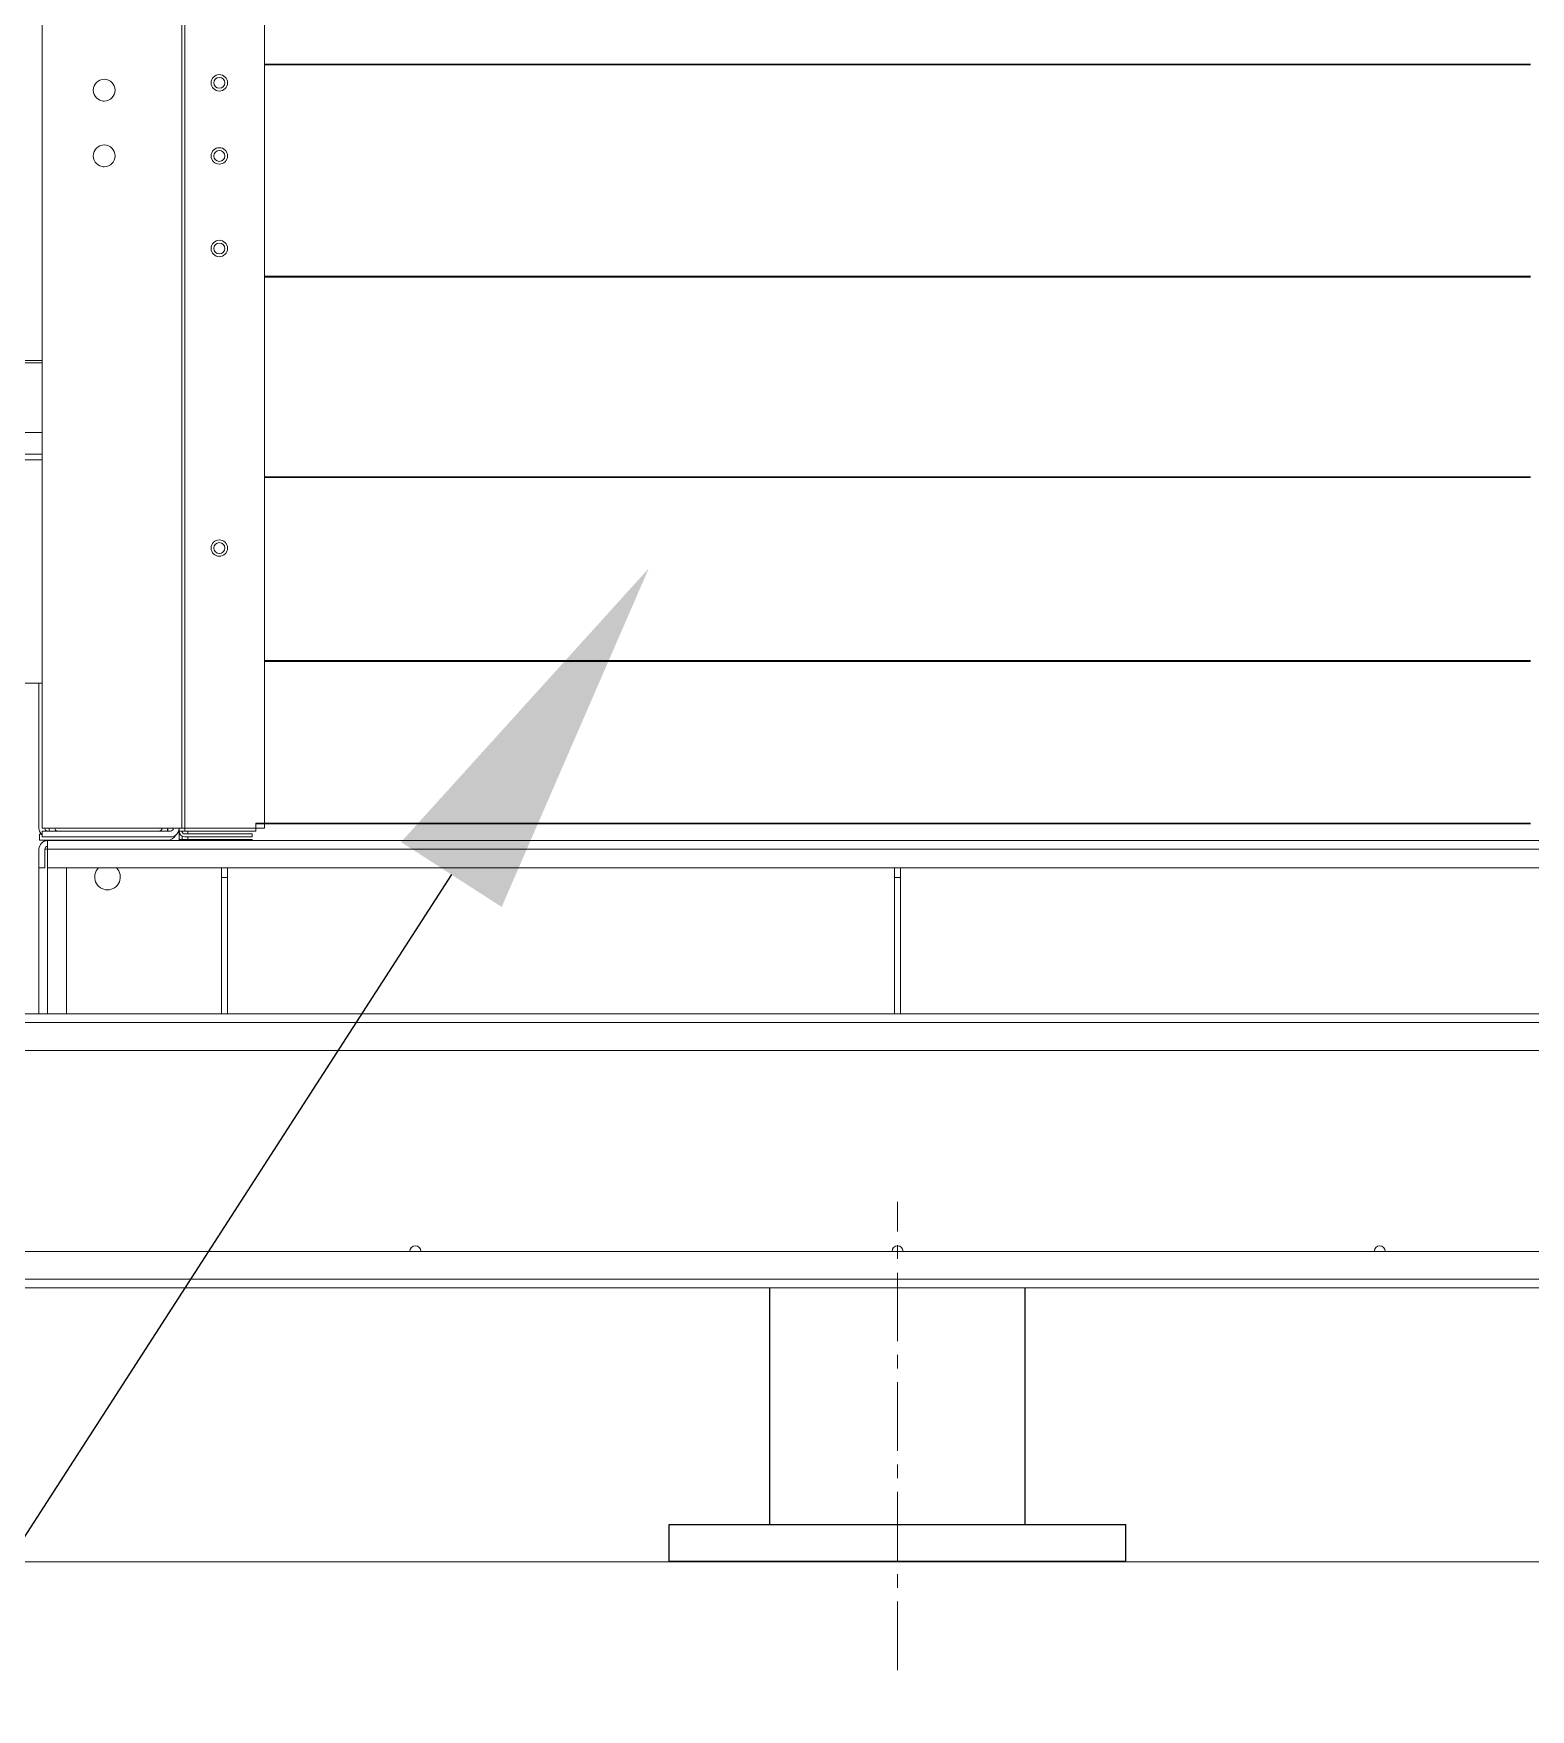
# Model space of a CAD drawing. Header units: millimetres. Extents: x -17070 to 51815, y -291348 to 34245.
# Drawn here: x 42459 to 43278, y 20802 to 21719 of the extents above; entities that cross this region are included whole.
import ezdxf
from ezdxf import colors
from ezdxf.entities.mleader import LeaderData, LeaderLine
from ezdxf.math import Vec2, Vec3

# ---------------------------------------------------------------- set-up
doc = ezdxf.new("R2010")
doc.units = ezdxf.units.MM
doc.linetypes.add('CENTER', pattern=[2, 1.25, -0.25, 0.25, -0.25])
for name, color, linetype in [('3', 7, 'Continuous'), ('center', 1, 'CENTER'), ('냉각탑_dim', 1, 'Continuous')]:
    doc.layers.add(name, color=color, linetype=linetype)
doc.styles.get("Standard").update_dxf_attribs({"font": 'arial.ttf'})

# ---------------------------------------------------------------- blocks, each defined once
blk = doc.blocks.new('2')
at = {"color": 7, "lineweight": 20}
for p, q in [((42463.63, 22289.28), (42463.63, 21284.18)), ((42540.13, 22289.28), (42540.13, 21284.18)), ((42585.43, 21284.18), (42585.43, 22289.28)), ((42466.63, 21277.48), (43397.23, 21277.48)), ((42466.63, 21272.78), (43397.23, 21272.78)), ((42466.63, 21262.48), (43397.23, 21262.48)), ((41913.63, 21182.58), (43950.23, 21182.58)), ((41913.63, 21177.88), (43950.23, 21177.88)), ((43514.43, 21162.58), (42349.43, 21162.58)), ((42349.43, 21052.58), (43514.43, 21052.58)), ((43950.23, 21037.28), (41913.63, 21037.28)), ((43950.23, 21032.58), (41913.63, 21032.58))]:
    blk.add_line(p, q, dxfattribs=at)
at = {"color": 7, "lineweight": 20, "ltscale": 0.276111}
for p, q in [((42541.73, 21282.58), (42541.73, 21779.58)), ((42580.63, 21287.06), (42580.63, 21282.58))]:
    blk.add_line(p, q, dxfattribs=at)
at = {"color": 7, "lineweight": 20, "ltscale": 0.387667}
for p, q in [((43278.43, 21702.57), (42585.43, 21702.57)), ((43278.43, 21702.08), (42585.43, 21702.08)), ((43278.43, 21586.43), (42585.43, 21586.43)), ((43278.43, 21585.96), (42585.43, 21585.96)), ((43278.43, 21476.62), (42585.43, 21476.62)), ((43278.43, 21476.19), (42585.43, 21476.19)), ((43278.43, 21375.97), (42585.43, 21375.97)), ((43278.43, 21375.57), (42585.43, 21375.57)), ((43278.43, 21287.06), (42580.63, 21287.06)), ((43278.43, 21286.72), (42580.63, 21286.72))]:
    blk.add_line(p, q, dxfattribs=at)
at = {"color": 7, "lineweight": 20, "ltscale": 0.359778}
for p, q in [((42463.63, 21540.21), (41889.33, 21540.21)), ((42463.63, 21539.01), (41889.33, 21539.01))]:
    blk.add_line(p, q, dxfattribs=at)
at = {"color": 7, "lineweight": 20, "ltscale": 0.358889}
for p, q in [((41890.93, 21500.91), (42463.63, 21500.91)), ((41890.93, 21489.01), (42463.63, 21489.01)), ((41890.93, 21485.91), (42463.63, 21485.91))]:
    blk.add_line(p, q, dxfattribs=at)
at = {"color": 0, "lineweight": 20}
blk.add_line((42271.93, 21363.58), (42463.63, 21363.58), dxfattribs=at)
at = {"color": 7, "lineweight": 20, "ltscale": 0.039056}
for p, q in [((42461.93, 21284.18), (42461.93, 21363.58)), ((42462.13, 21277.78), (42532.43, 21277.78)), ((42463.63, 21284.18), (42533.93, 21284.18)), ((42463.63, 21282.68), (42533.93, 21282.68)), ((42463.63, 21279.48), (42533.93, 21279.48))]:
    blk.add_line(p, q, dxfattribs=at)
at = {"color": 7, "lineweight": 20, "ltscale": 0.000190851}
blk.add_line((42462.13, 21282.83), (42462.13, 21282.48), dxfattribs=at)
at = {"color": 7, "lineweight": 20, "ltscale": 6.56775e-05}
blk.add_line((42462.13, 21282.48), (42462.25, 21282.48), dxfattribs=at)
at = {"color": 7, "lineweight": 20, "ltscale": 0.000587565}
blk.add_line((42462.13, 21280.98), (42463.19, 21280.98), dxfattribs=at)
at = {"color": 7, "lineweight": 20, "ltscale": 0.001778}
for p, q in [((42462.13, 21280.98), (42462.13, 21277.78)), ((42463.63, 21282.68), (42463.63, 21279.48)), ((42461.93, 21262.48), (42465.13, 21262.48)), ((42565.13, 21257.28), (42561.93, 21257.28)), ((42933.53, 21257.28), (42930.33, 21257.28))]:
    blk.add_line(p, q, dxfattribs=at)
at = {"color": 7, "lineweight": 20, "ltscale": 0.002611}
for p, q in [((42466.63, 21277.48), (42466.63, 21272.78)), ((42535.43, 21284.18), (42540.13, 21284.18))]:
    blk.add_line(p, q, dxfattribs=at)
at = {"color": 7, "lineweight": 20, "ltscale": 0.000798595}
blk.add_line((42532.43, 21282.68), (42532.43, 21284.12), dxfattribs=at)
at = {"color": 7, "lineweight": 20, "ltscale": 0.000833333}
for p, q in [((42535.43, 21284.18), (42533.93, 21284.18)), ((42466.63, 21272.78), (42465.13, 21272.78))]:
    blk.add_line(p, q, dxfattribs=at)
at = {"color": 7, "lineweight": 20, "ltscale": 0.000176789}
blk.add_line((42538.31, 21282.48), (42538.63, 21282.48), dxfattribs=at)
at = {"color": 7, "lineweight": 20, "ltscale": 0.000887112}
blk.add_line((42538.63, 21284.18), (42538.63, 21282.58), dxfattribs=at)
at = {"color": 7, "lineweight": 20, "ltscale": 0.000917685}
blk.add_line((42538.63, 21282.48), (42538.63, 21284.14), dxfattribs=at)
at = {"color": 7, "lineweight": 20, "ltscale": 0.001722}
for p, q in [((42541.73, 21282.58), (42538.63, 21282.58)), ((42538.63, 21282.58), (42541.73, 21282.58)), ((42541.73, 21278.07), (42538.63, 21278.07)), ((42538.63, 21278.07), (42541.73, 21278.07))]:
    blk.add_line(p, q, dxfattribs=at)
at = {"color": 7, "lineweight": 20, "ltscale": 0.002508}
blk.add_line((42538.63, 21278.07), (42538.63, 21282.58), dxfattribs=at)
at = {"color": 7, "lineweight": 20, "ltscale": 0.00249}
blk.add_line((42538.63, 21278.07), (42538.63, 21282.55), dxfattribs=at)
at = {"color": 7, "lineweight": 20, "ltscale": 0.000325335}
blk.add_line((42538.63, 21277.48), (42538.63, 21278.07), dxfattribs=at)
blk.add_line((42538.63, 21277.48), (42538.63, 21278.07), dxfattribs=at)
at = {"color": 7, "lineweight": 20, "ltscale": 0.025167}
blk.add_line((42585.43, 21284.18), (42540.13, 21284.18), dxfattribs=at)
at = {"color": 7, "lineweight": 20, "ltscale": 1.27713e-05}
blk.add_line((42540.23, 21282.58), (42540.23, 21282.56), dxfattribs=at)
at = {"color": 7, "lineweight": 20, "ltscale": 1.23732e-05}
blk.add_line((42540.23, 21282.56), (42540.23, 21282.58), dxfattribs=at)
at = {"color": 7, "lineweight": 20, "ltscale": 0.001001}
for p, q in [((42540.23, 21279.87), (42540.23, 21278.07)), ((42540.23, 21278.07), (42540.23, 21279.87)), ((42540.23, 21278.07), (42540.23, 21279.87))]:
    blk.add_line(p, q, dxfattribs=at)
at = {"color": 7, "lineweight": 20, "ltscale": 0.00088889}
for p, q in [((42541.73, 21284.18), (42541.73, 21282.58)), ((42580.63, 21282.58), (42580.63, 21284.18))]:
    blk.add_line(p, q, dxfattribs=at)
at = {"color": 7, "lineweight": 20, "ltscale": 0.021611}
for p, q in [((42541.73, 21282.58), (42580.63, 21282.58)), ((42580.63, 21282.58), (42541.73, 21282.58))]:
    blk.add_line(p, q, dxfattribs=at)
at = {"color": 7, "lineweight": 20, "ltscale": 0.0205}
for p, q in [((42578.63, 21281.08), (42541.73, 21281.08)), ((42578.63, 21281.08), (42541.73, 21281.08)), ((42578.63, 21279.48), (42541.73, 21279.48)), ((42578.63, 21278.07), (42541.73, 21278.07)), ((42578.63, 21278.07), (42541.73, 21278.07))]:
    blk.add_line(p, q, dxfattribs=at)
at = {"color": 7, "lineweight": 20, "ltscale": 0.000325336}
for p, q in [((42541.73, 21277.48), (42541.73, 21278.07)), ((42541.73, 21277.48), (42541.73, 21278.07)), ((42578.63, 21277.48), (42578.63, 21278.07)), ((42578.63, 21277.48), (42578.63, 21278.07))]:
    blk.add_line(p, q, dxfattribs=at)
at = {"color": 7, "lineweight": 20, "ltscale": 0.000833334}
blk.add_line((42543.33, 21282.58), (42543.33, 21281.08), dxfattribs=at)
blk.add_line((42543.33, 21282.58), (42543.33, 21281.08), dxfattribs=at)
at = {"color": 7, "lineweight": 20, "ltscale": 0.000785773}
blk.add_line((42543.33, 21279.48), (42543.33, 21278.07), dxfattribs=at)
blk.add_line((42543.33, 21279.48), (42543.33, 21278.07), dxfattribs=at)
at = {"color": 7, "lineweight": 20, "ltscale": 0.000888889}
blk.add_line((42578.63, 21279.48), (42578.63, 21281.08), dxfattribs=at)
at = {"color": 7, "lineweight": 20, "ltscale": 0.005722}
for p, q in [((42461.93, 21262.48), (42461.93, 21272.78)), ((42465.13, 21262.48), (42465.13, 21272.78)), ((42466.63, 21272.78), (42466.63, 21262.48))]:
    blk.add_line(p, q, dxfattribs=at)
at = {"color": 7, "lineweight": 20, "ltscale": 0.044389}
for p, q in [((42461.93, 21182.58), (42461.93, 21262.48)), ((42466.63, 21182.58), (42466.63, 21262.48)), ((42476.93, 21182.58), (42476.93, 21262.48))]:
    blk.add_line(p, q, dxfattribs=at)
at = {"color": 7, "lineweight": 20, "ltscale": 0.002889}
for p, q in [((42561.93, 21257.28), (42561.93, 21262.48)), ((42565.13, 21257.28), (42565.13, 21262.48)), ((42930.33, 21257.28), (42930.33, 21262.48)), ((42933.53, 21257.28), (42933.53, 21262.48))]:
    blk.add_line(p, q, dxfattribs=at)
at = {"color": 7, "lineweight": 20, "ltscale": 0.0415}
for p, q in [((42561.93, 21182.58), (42561.93, 21257.28)), ((42565.13, 21182.58), (42565.13, 21257.28)), ((42930.33, 21182.58), (42930.33, 21257.28)), ((42933.53, 21182.58), (42933.53, 21257.28))]:
    blk.add_line(p, q, dxfattribs=at)
at = {"lineweight": 5}
blk.add_line((41906.93, 20882.58), (43956.93, 20882.58), dxfattribs=at)
at = {"color": 0, "lineweight": 20}
blk.add_lwpolyline([(41879.03, 22461.58), (43961.63, 22461.58), (43961.63, 21182.58), (41879.03, 21182.58)], close=True, dxfattribs=at)
at = {"color": 7, "lineweight": 20}
for centre, radius in [((42497.63, 21688.28), 6), ((42560.63, 21692.28), 4.5), ((42560.63, 21692.28), 3), ((42497.63, 21652.28), 6), ((42560.63, 21652.28), 4.5), ((42560.63, 21652.28), 3), ((42560.63, 21601.58), 4.5), ((42560.63, 21601.58), 3), ((42560.63, 21437.58), 4.5), ((42560.63, 21437.58), 3)]:
    blk.add_circle(centre, radius, dxfattribs=at)
for centre, radius, start, end in [((42497.63, 21688.28), 6, 264.89789, 270.00025), ((42497.63, 21688.28), 6, 354.89789, 359.99942), ((42497.63, 21652.28), 6, 264.89789, 270.00025), ((42497.63, 21652.28), 6, 354.89789, 359.99942), ((42466.63, 21284.18), 4.7, 180, 230.33679), ((42466.63, 21272.78), 4.7, 90, 180), ((42466.63, 21284.18), 1.5, 180, 269.2682), ((42466.63, 21284.18), 4.7, 269.58658, 270), ((42472.13, 21284.18), 4.7, 180, 198.60417), ((42472.13, 21284.18), 1.5, 180, 268.42461), ((42472.13, 21284.18), 4.7, 269.11003, 270), ((42527.73, 21284.18), 4.7, 270, 270.78812), ((42527.73, 21284.18), 1.5, 271.39509, 0), ((42527.73, 21284.18), 4.7, 341.39583, 0), ((42532.43, 21282.48), 4.7, 270, 332.53294), ((42533.93, 21284.18), 1.5, 270, 0), ((42533.93, 21284.18), 4.7, 270, 0), ((42541.73, 21282.58), 3.1, 180, 270), ((42541.73, 21282.58), 1.5, 180, 270), ((42466.63, 21272.78), 1.5, 90, 180), ((42499.43, 21257.48), 7, 134.4132, 45.5868), ((42667.93, 21052.58), 3, 0.00163, 179.99837), ((42931.93, 21052.58), 3, 0.00143, 179.99856), ((43195.93, 21052.58), 3, 0.00124, 179.99876)]:
    blk.add_arc(centre, radius, start, end, dxfattribs=at)
at = {"layer": '3'}
for p, q in [((42862.02, 20903.01), (42862.02, 21032.58)), ((43001.82, 20903.01), (43001.82, 21032.58)), ((42806.92, 20883.01), (42806.92, 20903.01)), ((42806.92, 20903.01), (43056.92, 20903.01)), ((43056.92, 20883.01), (43056.92, 20903.01)), ((42806.92, 20883.01), (43056.92, 20883.01))]:
    blk.add_line(p, q, dxfattribs=at)
at = {"layer": 'center', "lineweight": 20, "ltscale": 30}
blk.add_line((42931.92, 20823.41), (42931.92, 21079.62), dxfattribs=at)

msp = doc.modelspace()

# ---------------------------------------------------------------- block references
msp.add_blockref('2', (0, 0))

# ---------------------------------------------------------------- leaders
at = {"layer": '냉각탑_dim', "lineweight": -3}
ml = msp.add_multileader_mtext('Standard', dxfattribs=at)
ml.set_content('')
ml.set_leader_properties(color=256)
ml.build(insert=Vec2(0, 0))
ml.multileader.update_dxf_attribs({"text_right_attachment_type": 6, "dogleg_length": 5, "arrow_head_size": 199.5, "scale": 30})
ctx = ml.context
ctx.base_point, ctx.scale, ctx.char_height, ctx.arrow_head_size, ctx.landing_gap_size, ctx.plane_origin = Vec3(41420.93, 19603.9), 30, 7.18, 199.5, 3.59, Vec3(42925.85, 19929.61)
ctx.right_attachment, ctx.text_align_type = 6, 2
notes = []
notes.append((ctx, [(0, (1, 1, 0), (41620.43, 19603.9), (-1, 0), 199.5, [(0, [(42795.78, 21426.55)], 0, [])])]))
ctx.mtext, ml.multileader.dxf.content_type = None, 0
for ctx, leaders in notes:
    for number, flags, end, landing, length, lines in leaders:
        leader = LeaderData()
        leader.index, (leader.has_last_leader_line, leader.has_dogleg_vector, leader.attachment_direction) = number, flags
        leader.last_leader_point, leader.dogleg_vector, leader.dogleg_length = Vec3(end), Vec3(landing), length
        for number, points, colour, breaks in lines:
            line = LeaderLine()
            line.index, line.vertices, line.color, line.breaks = number, Vec3.list(points), colors.encode_raw_color(colour), breaks
            leader.lines.append(line)
        ctx.leaders.append(leader)

doc.saveas('drawing.dxf')
